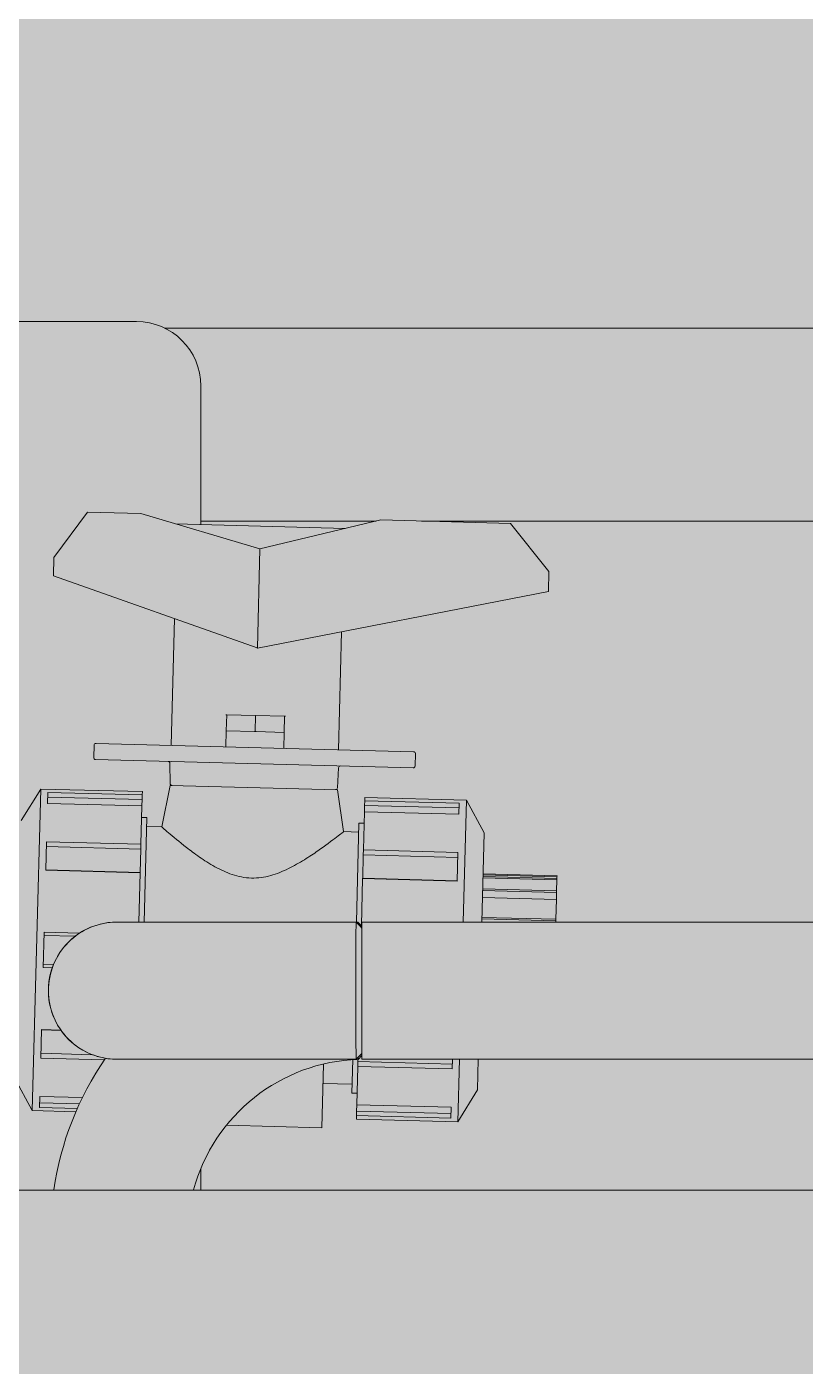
# Model space of a CAD drawing. Header units: centimetres. Extents: x 405564 to 502064, y 46284 to 60634.
# Drawn here: x 484723.56 to 484735.67, y 55966.41 to 55987.23 of the extents above; entities that cross this region are included whole.
import ezdxf

# ---------------------------------------------------------------- set-up
doc = ezdxf.new("R2010")
doc.units = ezdxf.units.CM
doc.layers.get('0').update_dxf_attribs({"color": 8, "lineweight": 9})
doc.layers.add('0-KRCN-MİMARİ-220526', color=8, linetype='Continuous', lineweight=9)
doc.layers.add('Visible (ISO)', color=8, linetype='Continuous', lineweight=18)
doc.layers.add('AS_NOT_MIMARI', color=8, linetype='Continuous')

# ---------------------------------------------------------------- blocks, each defined once
blk = doc.blocks.new('A$Cdfb98813')
h = blk.add_hatch()
h.set_pattern_fill('ANGLE', color=256)
h.set_pattern_definition([(0, (-482318.783, -59032.118), (0, 6.985), [5.08, -1.905]), (90, (-482318.783, -59032.118), (-6.985, 4e-16), [5.08, -1.905])])
h.paths.add_polyline_path([(2235.139, -683), (325.139, -683), (325.139, -933.015), (2235.139, -933.015)])
h.paths.add_polyline_path([(800, -700), (900, -700), (900, -800), (800, -800)], flags=16)
h.paths.add_polyline_path([(1700, -700), (1800, -700), (1800, -800), (1700, -800)], flags=16)
at = {"layer": 'Visible (ISO)'}
for p, q in [((875.521, -849.915), (873.021, -849.915)), ((875.957, -850.015), (889.208, -850.015)), ((876.521, -850.915), (876.521, -853.07)), ((874.236, -853.584), (874.759, -852.878)), ((875.589, -852.9), (874.759, -852.878)), ((875.589, -852.9), (877.441, -853.449)), ((878.773, -853.129), (876.128, -853.06)), ((876.521, -853.015), (879.25, -853.015)), ((877.441, -853.449), (879.32, -852.998)), ((881.337, -853.051), (879.32, -852.998)), ((879.955, -853.015), (888.392, -853.015)), ((881.337, -853.051), (881.933, -853.801)), ((877.401, -854.993), (877.441, -853.449)), ((874.236, -853.584), (874.229, -853.865)), ((877.398, -854.987), (874.229, -853.865)), ((881.925, -854.113), (881.933, -853.801)), ((881.925, -854.113), (877.401, -854.993)), ((876.112, -854.532), (876.061, -856.504)), ((878.708, -854.739), (878.66, -856.572)), ((877.396, -854.994), (877.398, -854.987)), ((877.401, -854.993), (877.396, -854.994)), ((876.91, -856.026), (876.923, -856.026)), ((876.917, -856.276), (876.923, -856.026)), ((876.923, -856.026), (877.373, -856.038)), ((877.367, -856.288), (877.373, -856.038)), ((877.373, -856.038), (877.823, -856.05)), ((877.816, -856.3), (877.823, -856.05)), ((877.823, -856.05), (877.836, -856.05)), ((877.823, -856.05), (877.823, -856.05)), ((876.91, -856.526), (876.917, -856.276)), ((876.917, -856.276), (877.354, -856.288)), ((877.379, -856.288), (877.354, -856.288)), ((877.379, -856.288), (877.816, -856.3)), ((877.81, -856.55), (877.816, -856.3)), ((874.86, -856.502), (874.855, -856.692)), ((874.891, -856.473), (879.829, -856.602)), ((874.885, -856.723), (879.823, -856.852)), ((876.044, -857.095), (876.041, -856.782)), ((879.859, -856.633), (879.854, -856.823)), ((878.645, -857.163), (878.664, -856.851)), ((873.729, -857.673), (874.031, -857.181)), ((874.031, -857.181), (873.9, -862.179)), ((875.612, -857.222), (874.031, -857.181)), ((874.136, -857.406), (874.141, -857.236)), ((875.61, -857.274), (874.141, -857.236)), ((875.612, -857.222), (875.61, -857.274)), ((876.044, -857.124), (875.913, -857.77)), ((876.044, -857.124), (878.644, -857.192)), ((878.644, -857.192), (878.741, -857.844)), ((874.136, -857.406), (875.606, -857.444)), ((875.608, -857.346), (874.139, -857.308)), ((875.606, -857.444), (875.59, -858.039)), ((875.606, -857.444), (875.608, -857.346)), ((875.608, -857.346), (875.61, -857.274)), ((879.067, -857.437), (879.065, -857.535)), ((879.069, -857.365), (879.067, -857.437)), ((879.067, -857.437), (880.537, -857.475)), ((879.069, -857.365), (879.07, -857.313)), ((880.539, -857.403), (879.069, -857.365)), ((879.07, -857.313), (880.651, -857.354)), ((880.539, -857.403), (880.534, -857.573)), ((880.602, -859.249), (880.651, -857.354)), ((880.927, -857.862), (880.651, -857.354)), ((875.601, -857.622), (875.681, -857.624)), ((875.681, -857.624), (875.639, -859.249)), ((879.049, -858.129), (879.065, -857.535)), ((879.065, -857.535), (880.534, -857.573)), ((875.913, -857.77), (875.678, -857.764)), ((878.976, -857.851), (878.741, -857.844)), ((878.94, -859.251), (878.98, -857.711)), ((879.06, -857.713), (878.98, -857.711)), ((880.89, -859.249), (880.927, -857.862)), ((874.109, -858.445), (874.121, -858)), ((875.588, -858.115), (874.119, -858.076)), ((875.59, -858.039), (874.121, -858)), ((875.588, -858.115), (875.59, -858.039)), ((875.579, -858.478), (875.588, -858.115)), ((879.047, -858.205), (879.038, -858.569)), ((879.049, -858.129), (879.047, -858.205)), ((879.047, -858.205), (880.517, -858.244)), ((880.519, -858.168), (879.049, -858.129)), ((880.519, -858.168), (880.507, -858.613)), ((875.579, -858.478), (874.109, -858.44)), ((874.109, -858.445), (875.579, -858.484)), ((875.579, -858.484), (875.559, -859.249)), ((875.579, -858.484), (875.579, -858.478)), ((879.018, -859.304), (879.037, -858.574)), ((879.038, -858.569), (879.037, -858.574)), ((879.037, -858.574), (880.507, -858.613)), ((879.038, -858.569), (880.507, -858.608)), ((880.908, -858.564), (882.058, -858.594)), ((882.059, -858.57), (880.909, -858.54)), ((882.06, -858.531), (880.91, -858.501)), ((882.059, -858.546), (880.91, -858.516)), ((882.058, -858.594), (882.054, -858.764)), ((882.058, -858.594), (882.059, -858.57)), ((882.06, -858.531), (882.059, -858.546)), ((882.059, -858.57), (882.059, -858.546)), ((880.9, -858.868), (882.05, -858.898)), ((882.053, -858.792), (880.903, -858.761)), ((882.054, -858.764), (880.904, -858.734)), ((882.05, -858.898), (882.042, -859.206)), ((882.05, -858.898), (882.053, -858.792)), ((882.053, -858.792), (882.054, -858.764)), ((875.218, -859.249), (878.935, -859.249)), ((879.027, -859.312), (878.964, -859.25)), ((879.027, -859.249), (879.027, -861.383)), ((934.546, -859.249), (879.027, -859.249)), ((882.042, -859.206), (880.892, -859.176)), ((882.041, -859.231), (880.892, -859.201)), ((882.041, -859.231), (882.042, -859.206)), ((882.041, -859.249), (882.041, -859.231)), ((874.07, -859.958), (874.084, -859.408)), ((874.566, -859.471), (874.083, -859.458)), ((874.635, -859.422), (874.084, -859.408)), ((874.23, -859.912), (874.071, -859.908)), ((874.07, -859.958), (874.211, -859.962)), ((874.033, -861.366), (874.044, -860.92)), ((874.343, -860.928), (874.044, -860.92)), ((874.347, -860.934), (874.044, -860.926)), ((874.033, -861.366), (875.02, -861.391)), ((874.831, -861.311), (874.035, -861.29)), ((878.935, -861.383), (875.218, -861.383)), ((878.87, -861.909), (878.884, -861.388)), ((878.964, -861.385), (878.963, -861.419)), ((878.969, -861.384), (879.027, -861.324)), ((934.546, -861.383), (879.027, -861.383)), ((880.434, -861.383), (880.43, -861.533)), ((880.52, -862.353), (880.546, -861.383)), ((880.822, -861.86), (880.835, -861.383)), ((878.401, -862.447), (878.427, -861.457)), ((878.945, -862.089), (878.961, -861.495)), ((878.963, -861.419), (878.961, -861.495)), ((878.961, -861.495), (880.43, -861.533)), ((878.963, -861.419), (880.432, -861.457)), ((873.625, -861.672), (873.9, -862.179)), ((878.874, -861.769), (878.419, -861.757)), ((874.013, -862.13), (874.017, -861.96)), ((874.68, -861.978), (874.017, -861.96)), ((878.95, -861.911), (878.87, -861.909)), ((880.822, -861.86), (880.52, -862.353)), ((874.579, -862.197), (873.9, -862.179)), ((874.013, -862.13), (874.601, -862.146)), ((874.634, -862.074), (874.015, -862.058)), ((878.943, -862.187), (878.941, -862.259)), ((878.945, -862.089), (878.943, -862.187)), ((878.943, -862.187), (880.412, -862.225)), ((880.415, -862.128), (878.945, -862.089)), ((880.415, -862.128), (880.41, -862.298)), ((878.401, -862.447), (876.919, -862.408)), ((878.94, -862.311), (878.941, -862.259)), ((878.94, -862.311), (880.52, -862.353)), ((878.941, -862.259), (880.41, -862.298)), ((876.521, -863.082), (876.521, -863.415)), ((1002.004, -863.415), (839.484, -863.415))]:
    blk.add_line(p, q, dxfattribs=at)
for centre, radius, start, end in [((875.521, -850.915), 1, 0, 90), ((874.89, -856.503), 0.03, 88.5, 178.5), ((879.829, -856.632), 0.03, 358.5, 88.5), ((874.885, -856.693), 0.03, 178.5, 268.5), ((876.011, -856.783), 0.03, 0.5, 88.5), ((878.694, -856.853), 0.03, 88.5, 176.5), ((879.824, -856.822), 0.03, 268.5, 358.5), ((876.074, -857.094), 0.03, 180.5, 268.5), ((878.615, -857.161), 0.03, 268.5, 356.5), ((875.217, -860.316), 1.067, 90, 270.06), ((879.058, -864.126), 4.877, 91.44836775776615, 91.44838709853505), ((879.058, -864.126), 4.877, 91.1052, 91.4291), ((879.058, -864.126), 4.877, 145.5517, 171.6094), ((879.058, -864.126), 2.743, 91.8651, 164.9646)]:
    blk.add_arc(centre, radius, start, end, dxfattribs=at)
for points, knots in [([(875.913, -857.77), (875.913, -857.77), (875.921, -857.778), (875.956, -857.808), (875.983, -857.831), (876.085, -857.918), (876.186, -858.003), (876.358, -858.136), (876.426, -858.187), (876.574, -858.289), (876.654, -858.341), (876.825, -858.436), (876.915, -858.479), (877.104, -858.542), (877.203, -858.563), (877.307, -858.565)], [12.006564, 12.006564, 12.006564, 12.006564, 12.295744, 12.295744, 12.584925, 12.584925, 13.163287, 13.163287, 13.474264, 13.474264, 13.785241, 13.785241, 14.096218, 14.096218, 14.407195, 14.407195, 14.407195, 14.407195]), ([(877.307, -858.565), (877.411, -858.568), (877.511, -858.553), (877.703, -858.5), (877.796, -858.462), (877.971, -858.376), (878.054, -858.328), (878.207, -858.233), (878.277, -858.186), (878.456, -858.062), (878.561, -857.983), (878.668, -857.901), (878.696, -857.88), (878.732, -857.851), (878.741, -857.844), (878.741, -857.844)], [4.802966, 4.802966, 4.802966, 4.802966, 5.113943, 5.113943, 5.42492, 5.42492, 5.735897, 5.735897, 6.046874, 6.046874, 6.625236, 6.625236, 6.914417, 6.914417, 7.203597, 7.203597, 7.203597, 7.203597]), ([(875.218, -861.383), (875.078, -861.383), (874.94, -861.355), (874.811, -861.302), (874.681, -861.249), (874.563, -861.17), (874.464, -861.071), (874.266, -860.874), (874.151, -860.597), (874.151, -860.318), (874.151, -860.178), (874.178, -860.039), (874.232, -859.909), (874.285, -859.78), (874.364, -859.662), (874.463, -859.563), (874.562, -859.463), (874.679, -859.385), (874.809, -859.331), (874.938, -859.277), (875.077, -859.25), (875.217, -859.249), (875.217, -859.249), (875.217, -859.249), (875.217, -859.249)], [-0.4998539, -0.4998539, -0.4998539, -0.4998539, -0.4375, -0.4375, -0.4375, -0.375, -0.375, -0.375, -0.25, -0.25, -0.25, -0.1875, -0.1875, -0.1875, -0.125, -0.125, -0.125, -0.0625, -0.0625, -0.0625, 0, 0, 0, 0.0000157, 0.0000157, 0.0000157, 0.0000157]), ([(878.935, -859.249), (878.934, -859.25), (878.934, -859.364), (878.933, -859.562), (878.933, -859.661), (878.933, -859.779), (878.933, -859.908), (878.933, -860.038), (878.933, -860.176), (878.933, -860.317), (878.933, -860.457), (878.933, -860.596), (878.933, -860.725), (878.933, -860.855), (878.933, -860.972), (878.933, -861.071), (878.934, -861.17), (878.934, -861.249), (878.934, -861.302), (878.934, -861.355), (878.934, -861.383), (878.935, -861.383)], [-1, -1, -1, -1, -0.875, -0.875, -0.875, -0.8125, -0.8125, -0.8125, -0.75, -0.75, -0.75, -0.6875, -0.6875, -0.6875, -0.625, -0.625, -0.625, -0.5625, -0.5625, -0.5625, -0.5000831, -0.5000831, -0.5000831, -0.5000831]), ([(878.964, -859.25), (878.964, -859.25), (878.964, -859.25), (878.964, -859.25), (878.964, -859.25), (878.964, -859.26), (878.964, -859.278)], [-0.75008769, -0.75008769, -0.75008769, -0.75008769, -0.75, -0.75, -0.75, -0.71346116, -0.71346116, -0.71346116, -0.71346116])]:
    blk.add_open_spline(points, degree=3, knots=knots, dxfattribs=at)
for points in [[(875.217, -859.249), (875.217, -859.249), (875.218, -859.249), (875.218, -859.249)], [(878.935, -859.249), (878.935, -859.249), (878.935, -859.249), (878.935, -859.249)], [(879.027, -859.342), (878.996, -859.311), (878.966, -859.28), (878.935, -859.249)], [(878.935, -861.383), (878.966, -861.352), (878.996, -861.321), (879.027, -861.291)], [(878.968, -861.349), (878.969, -861.372), (878.969, -861.384), (878.969, -861.384)]]:
    blk.add_open_spline(points, degree=3, dxfattribs=at)
blk = doc.blocks.new('A$C6A10306C')
at = {"layer": 'AS_NOT_MIMARI'}
blk.add_blockref('A$Cdfb98813', (13285.68, -3801.454), dxfattribs=at)

msp = doc.modelspace()

# ---------------------------------------------------------------- block references
at = {"layer": '0-KRCN-MİMARİ-220526'}
msp.add_blockref('A$C6A10306C', (470564.066, 60634.016), dxfattribs=at)

doc.saveas('drawing.dxf')
